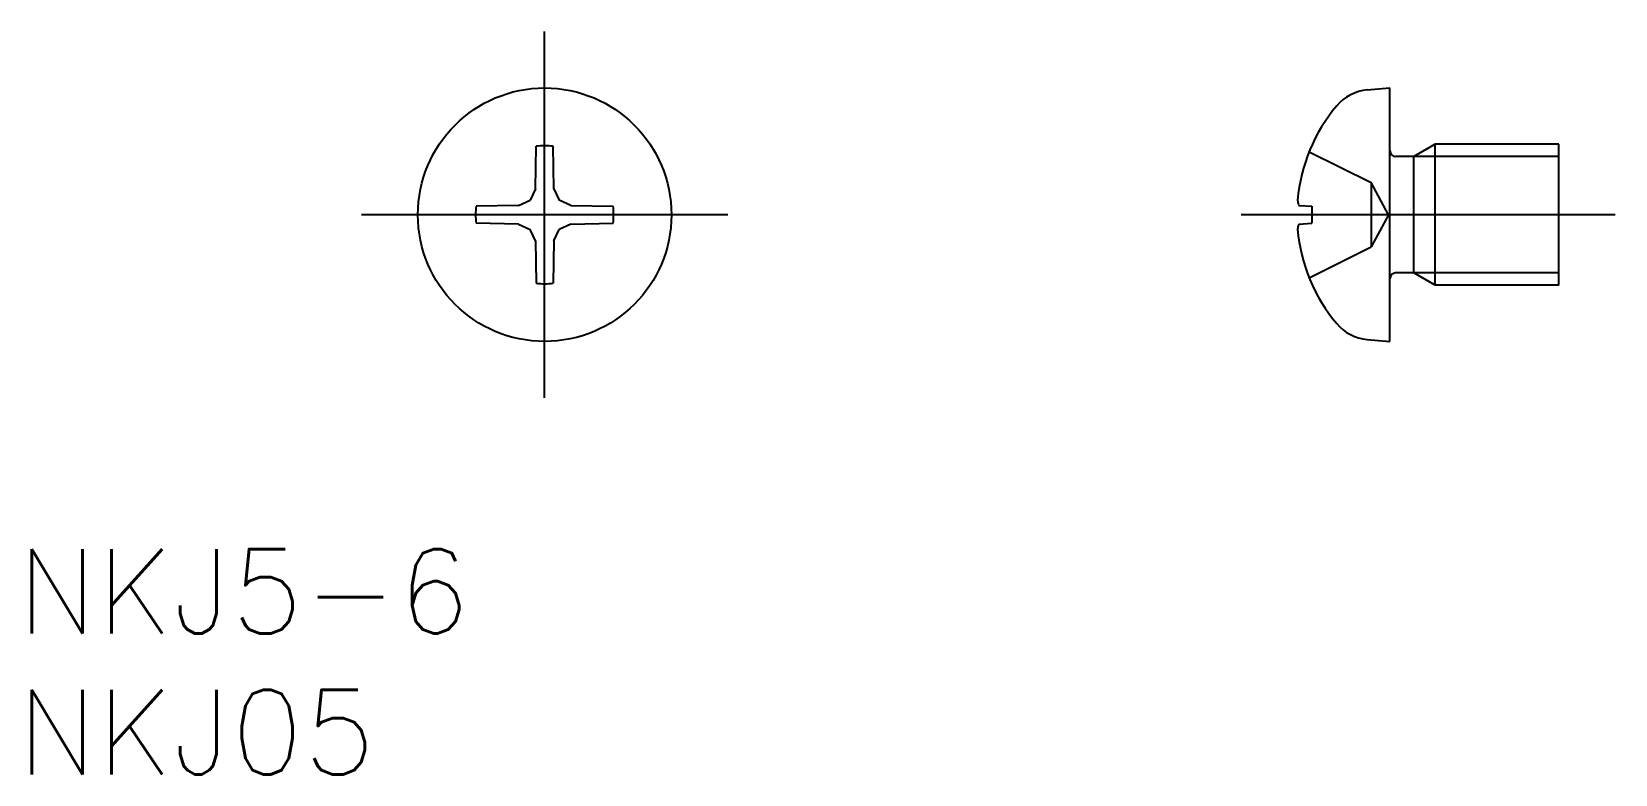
# Model space of a CAD drawing. Extents: x -18.2 to 38, y -19.9 to 6.5.
import ezdxf

# ---------------------------------------------------------------- set-up
doc = ezdxf.new("R2010")
doc.units = 0
doc.linetypes.add('CENTER', pattern=[50.8, 31.75, -6.35, 6.35, -6.35])
doc.linetypes.add('DASHED', pattern=[19.05, 12.7, -6.35])
doc.layers.get('0').update_dxf_attribs({"linetype": 'CONTINUOUS'})
doc.layers.add('CENTER', color=1, linetype='CENTER')
doc.styles.get("Standard").update_dxf_attribs({"font": 'txt.shx', "height": 3, "bigfont": 'bigfont.shx'})

msp = doc.modelspace()

# ---------------------------------------------------------------- linework, layer by layer
at = {"color": 7, "linetype": 'CONTINUOUS'}
for p, q in [((29.196, 4.43), (30, 4.5)), ((30, -4.5), (30, 4.5)), ((-0.331, 0.925), (-0.305, 2.431)), ((0.331, 0.925), (0.305, 2.431)), ((31.6, 2.5), (30.85, 2.067)), ((31.6, -2.5), (31.6, 2.5)), ((36, 2.5), (31.6, 2.5)), ((36, -2.5), (36, 2.5)), ((30.85, 2.067), (30.2, 2.067)), ((30.85, -2.067), (30.85, 2.067)), ((-0.331, 0.925), (-0.52, 0.52)), ((0.331, 0.925), (0.52, 0.52)), ((-0.925, 0.331), (-2.431, 0.305)), ((-0.925, 0.331), (-0.52, 0.52)), ((0.925, 0.331), (0.52, 0.52)), ((0.925, 0.331), (2.431, 0.305)), ((26.772, 0.331), (27.223, 0.305)), ((27.223, 0.305), (27.223, -0.305)), ((-0.925, -0.331), (-2.431, -0.305)), ((-0.925, -0.331), (-0.52, -0.52)), ((-0.331, -0.925), (-0.52, -0.52)), ((0.331, -0.925), (0.52, -0.52)), ((0.925, -0.331), (0.52, -0.52)), ((0.925, -0.331), (2.431, -0.305)), ((26.772, -0.331), (27.223, -0.305)), ((-0.331, -0.925), (-0.305, -2.431)), ((0.331, -0.925), (0.305, -2.431)), ((30.85, -2.067), (30.2, -2.067)), ((31.6, -2.5), (30.85, -2.067)), ((36, -2.5), (31.6, -2.5)), ((29.196, -4.43), (30, -4.5))]:
    msp.add_line(p, q, dxfattribs=at)
at = {"color": 3, "linetype": 'DASHED'}
for p, q in [((27.132, 2.236), (29.34, 1.145)), ((29.34, 1.145), (29.34, -1.145)), ((29.949, 0), (29.34, 1.145)), ((29.949, 0), (29.34, -1.145)), ((27.132, -2.236), (29.34, -1.145))]:
    msp.add_line(p, q, dxfattribs=at)
at = {"color": 3, "linetype": 'CONTINUOUS'}
for p, q in [((36, 2.067), (30.85, 2.067)), ((36, -2.067), (30.85, -2.067))]:
    msp.add_line(p, q, dxfattribs=at)
at = {"color": 7, "linetype": 'CONTINUOUS'}
msp.add_circle((0, 0), 4.5, dxfattribs=at)
for centre, radius, start, end in [((29.336, 2.836), 1.6, 95, 139.8723), ((32.7, 0), 6, 139.8723, 175.0308), ((0, 0), 2.45, 82.8595, 97.1405), ((30.2, 2.267), 0.2, 180, 270), ((0, 0), 2.45, 172.8595, 187.1405), ((0, 0), 2.45, 352.8595, 7.1405), ((27.129, 0.525), 0.406, 180.6767, 208.4924), ((27.129, -0.525), 0.406, 151.5076, 179.3233), ((32.7, 0), 6, 184.9692, 220.1277), ((30.2, -2.267), 0.2, 90, 180), ((0, 0), 2.45, 262.8595, 277.1405), ((29.336, -2.836), 1.6, 220.1277, 265)]:
    msp.add_arc(centre, radius, start, end, dxfattribs=at)
at = {"layer": 'CENTER', "color": 1, "linetype": 'CENTER'}
for p, q in [((0, -6.5), (0, 6.5)), ((6.5, 0), (-6.5, 0)), ((38, 0), (24.723, 0))]:
    msp.add_line(p, q, dxfattribs=at)

# ---------------------------------------------------------------- texts
at = {"color": 7, "linetype": 'CONTINUOUS'}
for s, p in [('NKJ5-6', (-18.721, -14.87)), ('NKJ05', (-18.721, -19.87))]:
    msp.add_text(s, height=3, dxfattribs=at).set_placement(p)

doc.saveas('drawing.dxf')
